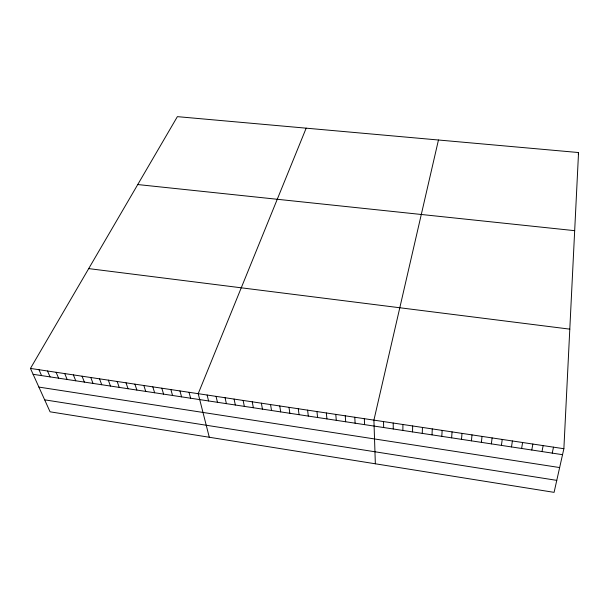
<?xml version="1.0" encoding="UTF-8"?>
<svg xmlns="http://www.w3.org/2000/svg" width="609" height="609" viewBox="0 0 609 609"><rect width="100%" height="100%" fill="white"/><g stroke="black" fill="none" stroke-linecap="round" stroke-linejoin="round"><path stroke-width="0.91" d="M402.884 430.449L402.914 424.496M412.552 431.91L412.658 425.957M422.265 433.387L422.448 427.434M432.017 434.864L432.276 428.911M563.873 448.719L578.55 152.539L177.379 116.646L30.45 368.43L50.075 411.813L554.083 492.354L563.873 448.719L30.45 368.43M441.807 436.356L442.149 430.396M451.634 437.848L452.061 431.888M461.508 439.348L462.01 433.387M471.427 440.847L472.005 434.895M481.376 442.362L482.039 436.402M491.372 443.877L492.118 437.917M501.413 445.4L502.235 439.447M511.491 446.93L512.405 440.977M521.616 448.468L522.606 442.507M578.245 154.283L578.55 152.539M531.779 450.013L532.86 444.052M541.987 451.558L543.152 445.605M552.241 453.119L553.49 447.158M438.457 140.001L373.911 420.126L375.35 463.792M306.175 128.164L198.207 393.68L209.29 437.254M137.748 184.55L574.675 230.666M88.701 268.607L569.796 329.142M33.114 374.314L562.533 454.679M38.892 387.088L559.641 467.56M44.655 399.831L556.771 480.364M38.968 369.709L41.572 375.601M47.517 370.995L50.067 376.895M56.104 372.289L58.593 378.189M64.721 373.583L67.157 379.483M73.369 374.885L75.752 380.792M82.063 376.195L84.377 382.102M90.779 377.511L93.04 383.411M99.533 378.828L101.733 384.736M108.326 380.145L110.465 386.06M117.156 381.478L119.235 387.393M126.017 382.81L128.035 388.725M134.909 384.15L136.865 390.064M143.846 385.497L145.734 391.412M152.813 386.844L154.64 392.767M161.819 388.199L163.585 394.122M170.863 389.562L172.56 395.485M179.937 390.925L181.573 396.855M189.049 392.303L190.625 398.225M207.121 395.02L208.567 400.95M216.073 396.368L217.451 402.298M225.064 397.723L226.381 403.653M234.092 399.078L235.34 405.015M243.151 400.44L244.331 406.378M252.248 401.811L253.367 407.748M261.383 403.188L262.426 409.126M270.548 404.566L271.53 410.504M279.759 405.952L280.673 411.897M289.001 407.345L289.846 413.29M298.288 408.746L299.057 414.683M307.606 410.146L308.306 416.092M316.962 411.555L317.594 417.5M326.355 412.971L326.919 418.916M335.787 414.386L336.282 420.332M345.257 415.818L345.676 421.763M354.773 417.249L355.116 423.194M364.319 418.68L364.593 424.633M383.541 421.573L383.655 427.526M393.208 423.034L393.254 428.98"/></g></svg>
